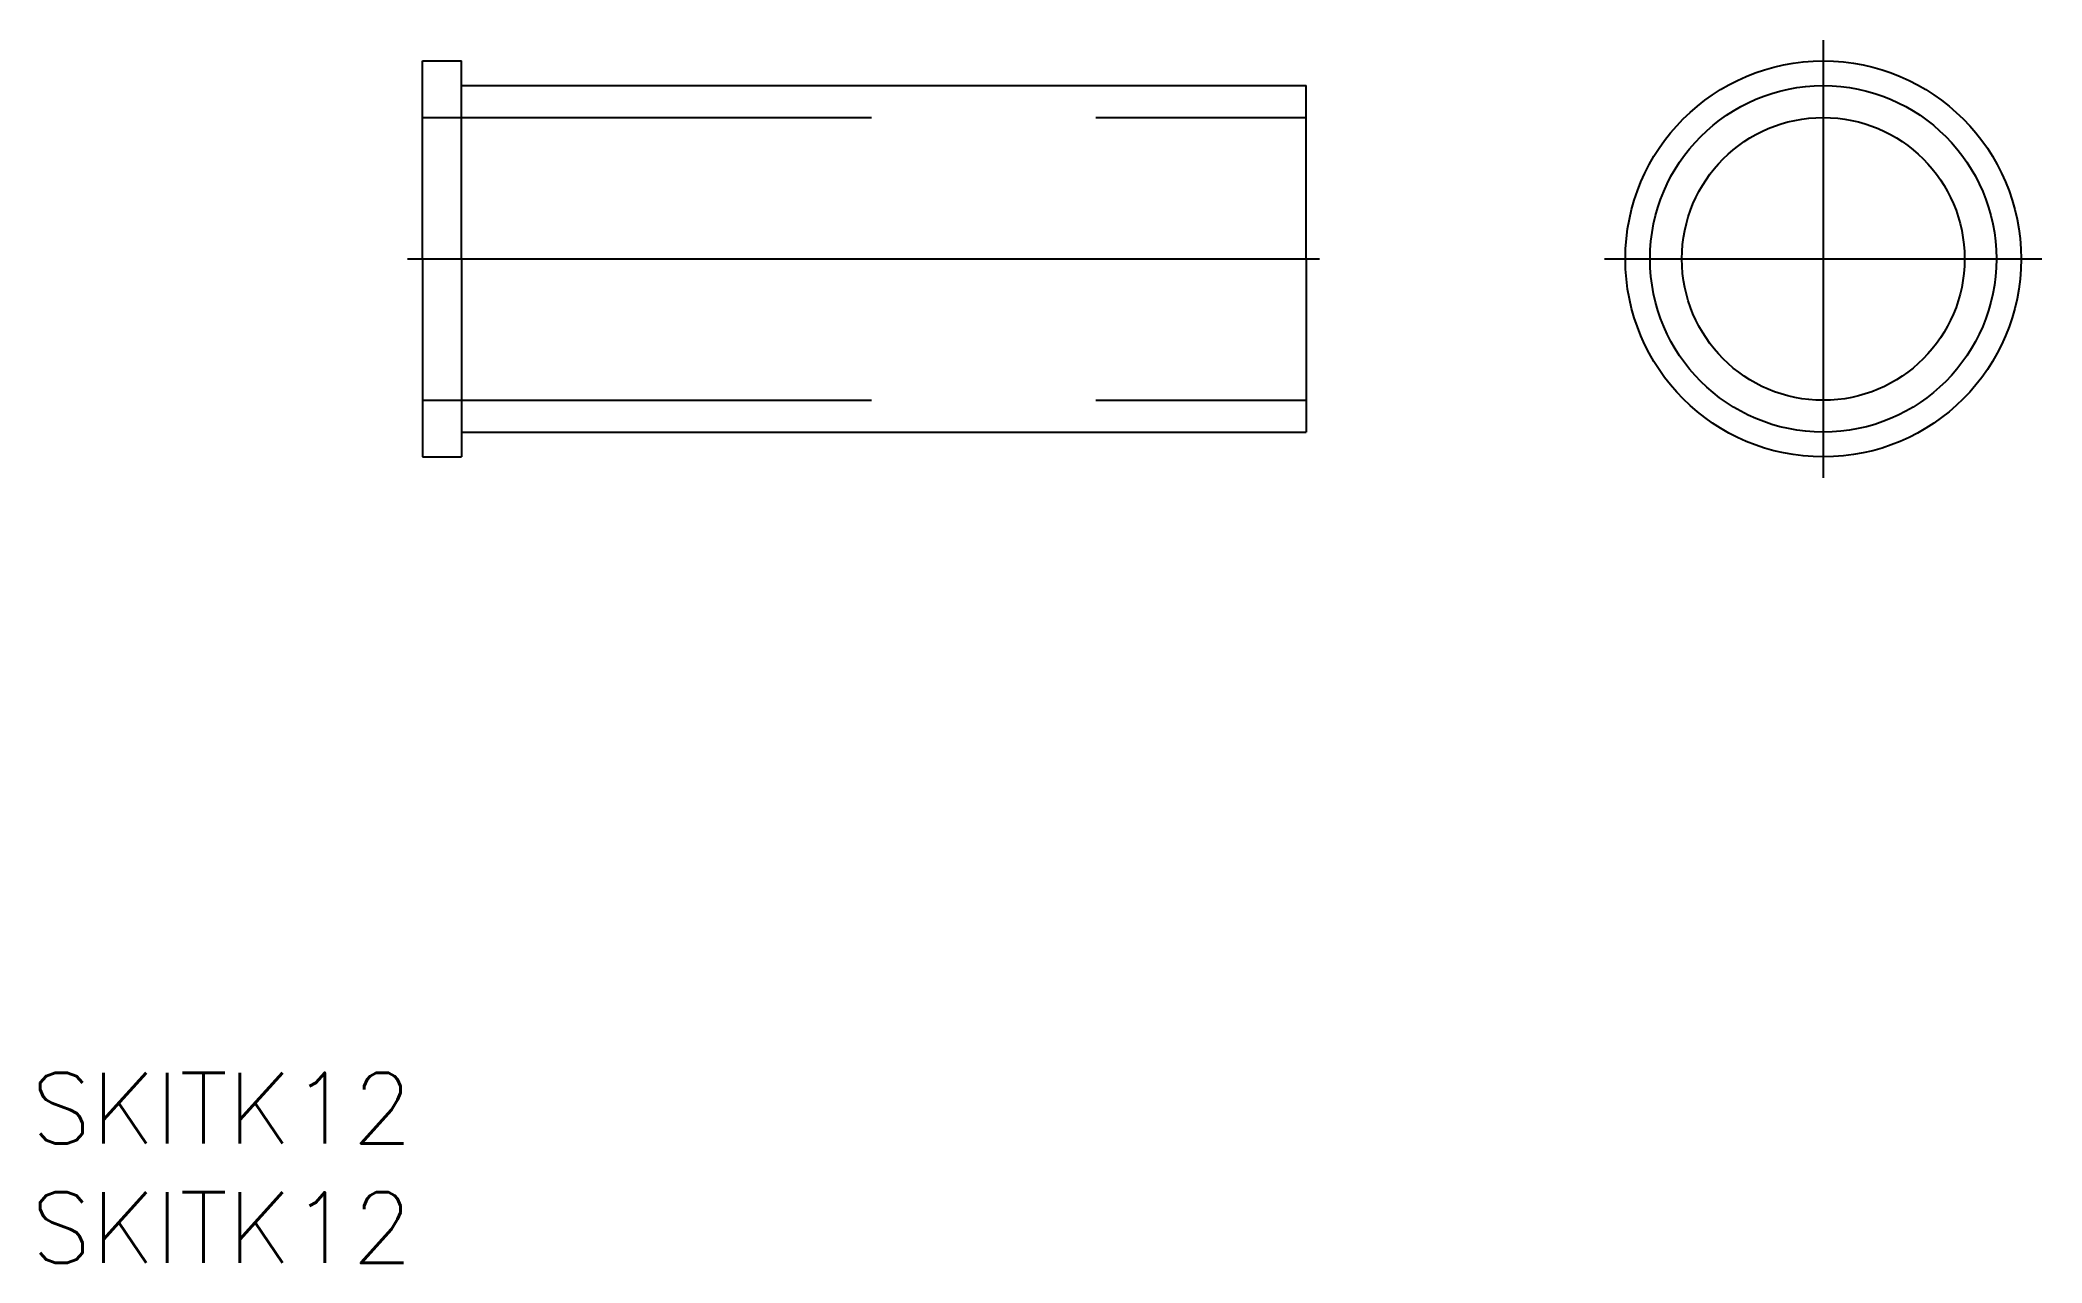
# Model space of a CAD drawing. Extents: x -20.3 to 36.3, y -20.9 to 13.7.
import ezdxf

# ---------------------------------------------------------------- set-up
doc = ezdxf.new("R2010")
doc.units = 0
doc.linetypes.add('CENTER', pattern=[50.8, 31.75, -6.35, 6.35, -6.35])
doc.linetypes.add('DASHED', pattern=[19.05, 12.7, -6.35])
doc.layers.get('0').update_dxf_attribs({"linetype": 'CONTINUOUS'})
doc.layers.add('CENTER', color=1, linetype='CENTER')
doc.styles.get("Standard").update_dxf_attribs({"font": 'txt.shx', "bigfont": '@extfont2.shx'})

msp = doc.modelspace()

# ---------------------------------------------------------------- linework, layer by layer
at = {"color": 7, "linetype": 'CONTINUOUS'}
for p, q in [((-9.522, 13.1), (-8.422, 13.1)), ((-9.522, 7.5), (-9.522, 13.1)), ((-8.422, 7.5), (-8.422, 13.1)), ((-8.422, 12.4), (15.478, 12.4)), ((15.478, 7.5), (15.478, 12.4)), ((-9.522, 7.5), (-9.522, 1.9)), ((-8.422, 7.5), (-8.422, 1.9)), ((15.478, 7.5), (15.478, 2.6)), ((-8.422, 2.6), (15.478, 2.6)), ((-9.522, 1.9), (-8.422, 1.9))]:
    msp.add_line(p, q, dxfattribs=at)
at = {"color": 3, "linetype": 'DASHED'}
for p, q in [((-9.522, 11.5), (15.478, 11.5)), ((-9.522, 3.5), (15.478, 3.5))]:
    msp.add_line(p, q, dxfattribs=at)
at = {"color": 7, "linetype": 'CONTINUOUS'}
for radius in [5.6, 4.9, 4]:
    msp.add_circle((30.114, 7.5), radius, dxfattribs=at)
at = {"layer": 'CENTER', "color": 1, "linetype": 'CENTER'}
for p, q in [((30.114, 13.69), (30.114, 1.31)), ((-9.946, 7.5), (15.861, 7.5)), ((23.924, 7.5), (36.303, 7.5))]:
    msp.add_line(p, q, dxfattribs=at)

# ---------------------------------------------------------------- texts
at = {"color": 7, "linetype": 'CONTINUOUS'}
for p in [(-20.605, -17.519), (-20.605, -20.898)]:
    msp.add_text('SKITK12', height=2, dxfattribs=at).set_placement(p)

doc.saveas('drawing.dxf')
